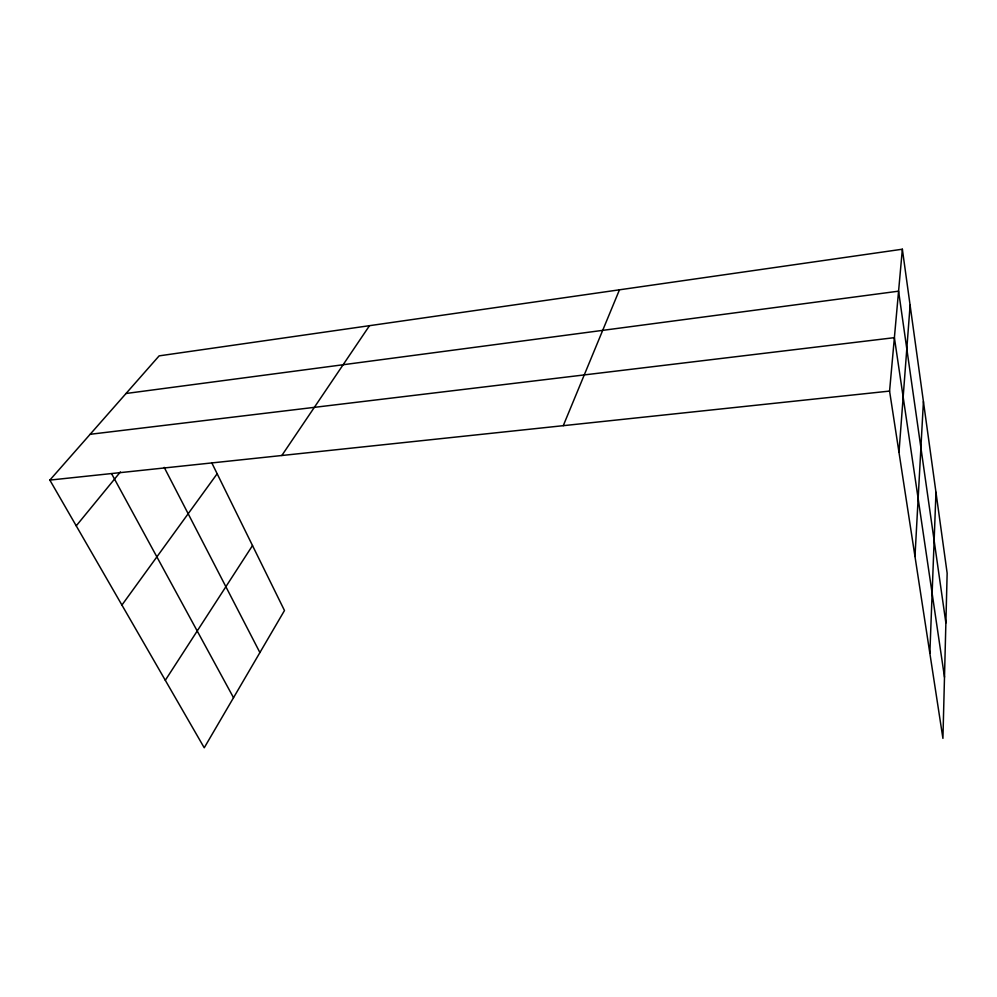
<?xml version="1.0" encoding="UTF-8"?>
<svg xmlns="http://www.w3.org/2000/svg" width="997" height="997" viewBox="0 0 997 997"><rect width="100%" height="100%" fill="white"/><g stroke="black" fill="none" stroke-linecap="round" stroke-linejoin="round"><path stroke-width="1.5" d="M929.852 653.259L935.971 492.319M914.984 556.5L923.421 401.542M898.982 452.339L910.099 305.207M902.36 249.213L947.15 573.213L942.925 738.391L889.573 391.086L902.36 249.213L159.134 355.867L49.85 480.093L204.235 747.787L284.481 610.525L211.7 462.658M563.268 425.669L619.473 289.803M165.303 680.29L252.503 545.558M281.827 455.504L369.501 325.683M121.921 605.067L217.159 473.762M76.233 525.843L120.388 471.942M126.033 393.491L898.584 291.174L945.879 622.926M90.141 434.293L894.396 337.659L944.495 677.137M49.85 480.093L889.573 391.086M111.577 473.662L233.522 697.688M164.206 467.369L259.905 652.561"/></g></svg>
